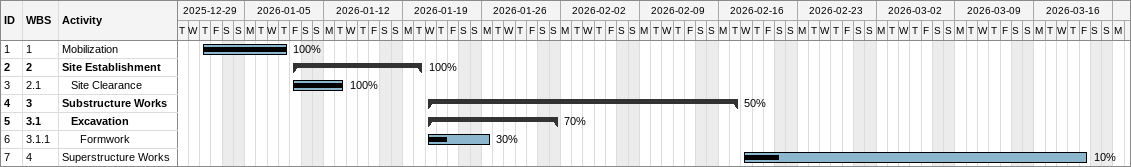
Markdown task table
| ID | WBS | Task | Start | Finish | % complete |
|---|---|---|---|---|---|
| 1 | 1 | Mobilization | 2026-01-01 | 2026-01-08 | 100 |
| 2 | 2 | **Site Establishment** | 2026-01-09 | 2026-01-20 | 100 |
| 3 | 2.1 | Site Clearance | 2026-01-09 | 2026-01-13 | 100 |
| 4 | 3 | **Substructure Works** | 2026-01-21 | 2026-02-17 | 50 |
| 5 | 3.1 | **Excavation** | 2026-01-21 | 2026-02-01 | 70 |
| 6 | 3.1.1 | Formwork | 2026-01-21 | 2026-01-26 | 30 |
| 7 | 4 | Superstructure Works | 2026-02-18 | 2026-03-20 | 10 |
